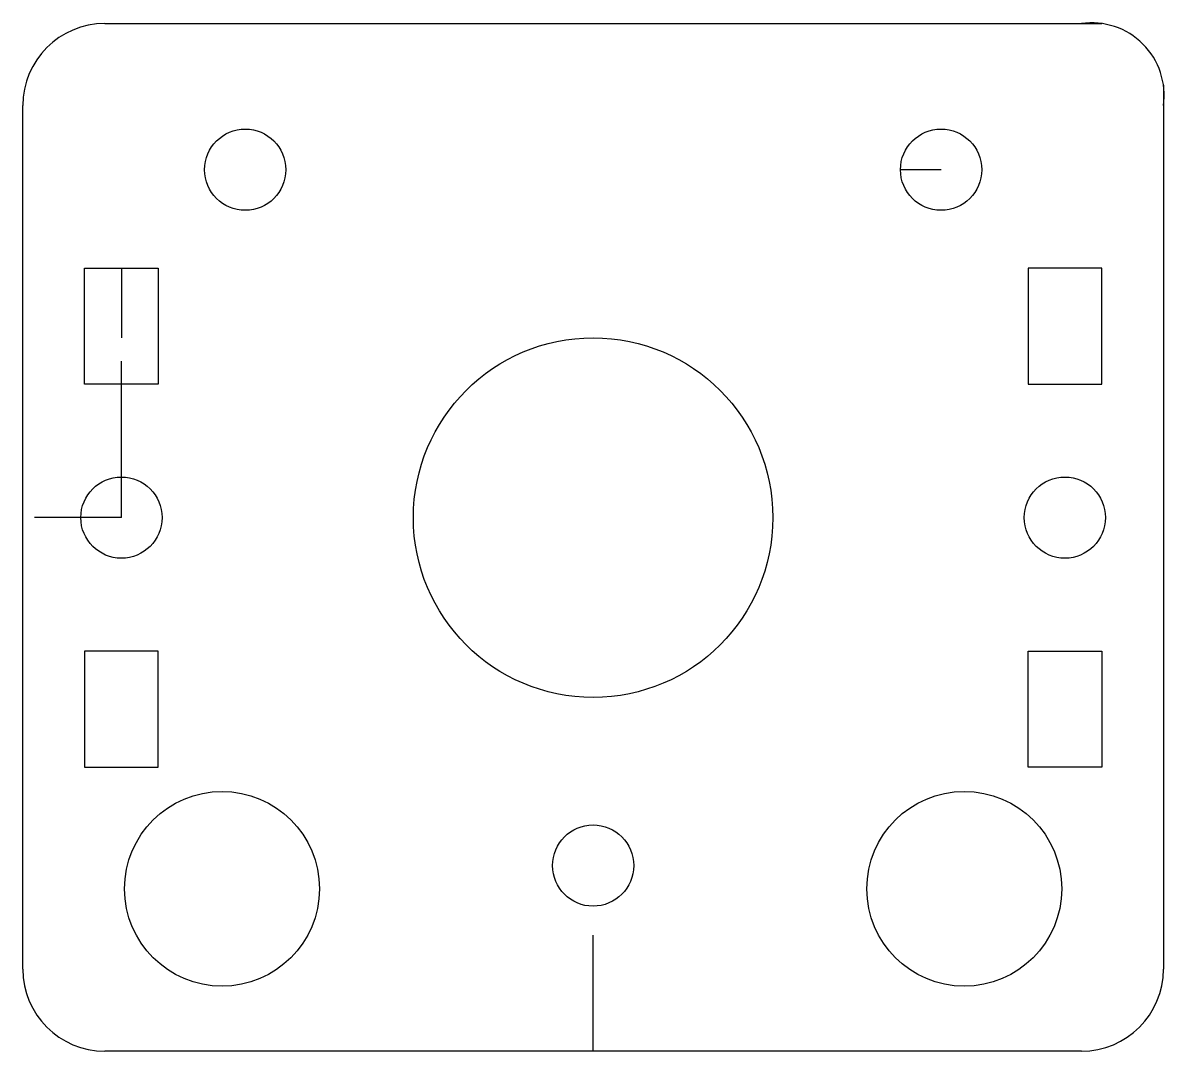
# Model space of a CAD drawing. Header units: millimetres. Extents: x -10 to 39.2, y -153 to -108.7.
import ezdxf

# ---------------------------------------------------------------- set-up
doc = ezdxf.new("R2010")
doc.units = ezdxf.units.MM
doc.layers.get('0').update_dxf_attribs({"linetype": 'CONTINUOUS'})

msp = doc.modelspace()

# ---------------------------------------------------------------- linework, layer by layer
for p, q in [((-6.464, -108.701), (36.521, -108.701)), ((39.173, -111.353), (39.173, -149.464)), ((-10, -149.464), (-10, -112.237)), ((29.587, -115), (27.837, -115)), ((-5.75, -119.25), (-5.75, -122.25)), ((-5.75, -130), (-5.75, -123.25)), ((-5.75, -130), (-9.5, -130)), ((14.586, -153), (14.586, -148)), ((35.637, -153), (-6.464, -153))]:
    msp.add_line(p, q)
for points in [[(-7.337, -119.25), (-4.162, -119.25), (-4.162, -124.25), (-7.337, -124.25)], [(36.51, -124.25), (36.51, -119.25), (33.335, -119.25), (33.335, -124.25)], [(-7.337, -135.75), (-7.337, -140.75), (-4.162, -140.75), (-4.162, -135.75)], [(33.335, -135.75), (36.51, -135.75), (36.51, -140.75), (33.335, -140.75)]]:
    msp.add_lwpolyline(points, close=True)
for centre, radius in [((-0.413, -115), 1.75), ((29.587, -115), 1.75), ((14.586, -130), 7.75), ((-5.75, -130), 1.75), ((34.923, -130), 1.75), ((-1.413, -146), 4.2), ((30.587, -146), 4.2), ((14.586, -145), 1.75)]:
    msp.add_circle(centre, radius)
for centre, radius, start, end in [((-6.464, -112.237), 3.536, 90, 180), ((36.079, -111.795), 3.125, -8.1301, 98.1301), ((-6.464, -149.464), 3.536, 180, 269.9999), ((35.637, -149.464), 3.536, 270, 360)]:
    msp.add_arc(centre, radius, start, end)

doc.saveas('drawing.dxf')
